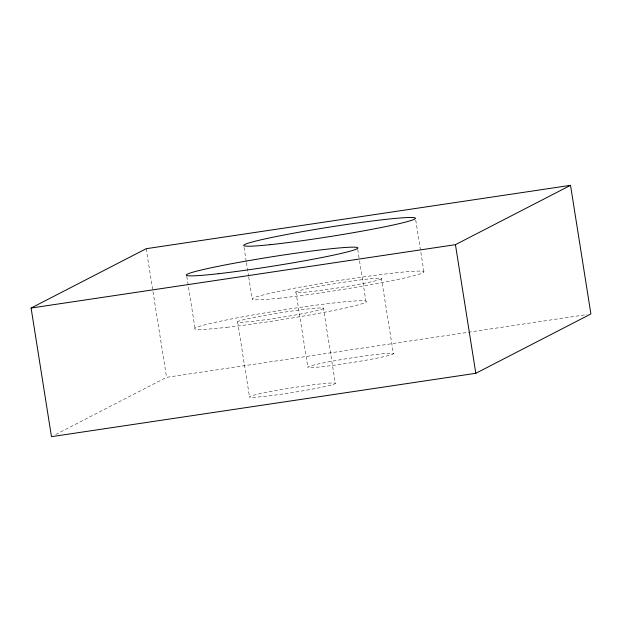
<?xml version="1.0" encoding="UTF-8"?>
<svg xmlns="http://www.w3.org/2000/svg" width="622" height="622" viewBox="0 0 622 622"><rect width="100%" height="100%" fill="white"/><g stroke="black" fill="none" stroke-linecap="round" stroke-linejoin="round"><path stroke-width="0.47" stroke-dasharray="3.11 2.33" d="M55.77 434.451L166.556 377.329L587.059 314.538M415.753 220.11L423.94 271.791M381.519 278.827A43.478 2.348 -9 0 1 314.312 291.205A43.478 2.348 -9 0 1 320.33 286.143A43.478 2.348 -9 0 1 381.519 278.827L393.407 353.856A43.478 2.348 -9 0 1 326.2 366.234A43.478 2.348 -9 0 1 332.218 361.18A43.478 2.348 -9 0 1 393.407 353.856M357.728 249.438L359.392 259.965M359.547 260.921L365.915 301.118M323.448 308.419A43.478 2.348 -9 0 1 257.835 320.719A43.478 2.348 -9 0 1 260.315 316.209A43.478 2.348 -9 0 1 323.448 308.419L335.336 383.447A43.478 2.348 -9 0 1 269.715 395.755A43.478 2.348 -9 0 1 272.195 391.238A43.478 2.348 -9 0 1 335.336 383.447M295.924 291.959L307.804 366.988M244.026 247.424L246.296 261.776M246.452 262.733L248.575 276.137M248.722 277.093L252.205 299.104M237.612 321.815L249.5 396.844M186.81 276.471L195.153 329.108M146.186 248.699L166.556 377.329M226.703 327.327A86.948 4.704 -9 0 0 365.402 302.44A86.948 4.704 -9 0 0 249.484 315.579A86.948 4.704 -9 0 0 226.703 327.327M278.602 298.272A86.948 4.704 -9 0 0 421.467 273.416A86.948 4.704 -9 0 0 314.157 284.651A86.948 4.704 -9 0 0 278.602 298.272"/><path stroke-width="0.93" d="M31.1 308.038L146.186 248.699L570.529 185.333L590.9 313.962L475.814 373.301L51.471 436.667L31.1 308.038L455.444 244.671L570.529 185.333M455.444 244.671L475.814 373.301M270.111 244.679A86.948 4.704 -9 0 0 412.977 219.823A86.948 4.704 -9 0 0 305.666 231.057A86.948 4.704 -9 0 0 270.111 244.679M218.221 273.727A86.948 4.704 -9 0 0 356.911 248.847A86.948 4.704 -9 0 0 241.002 261.986A86.948 4.704 -9 0 0 218.221 273.727"/></g></svg>
